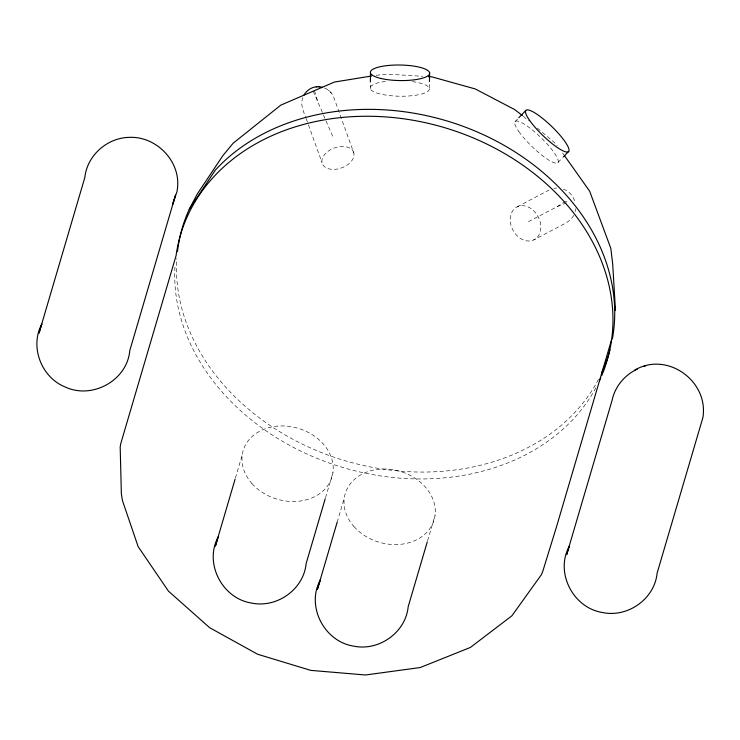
<?xml version="1.0" encoding="UTF-8"?>
<svg xmlns="http://www.w3.org/2000/svg" width="740" height="740" viewBox="0 0 740 740"><rect width="100%" height="100%" fill="white"/><g stroke="black" fill="none" stroke-linecap="round" stroke-linejoin="round"><path stroke-width="0.56" stroke-dasharray="3.7 2.78" d="M370.278 88.698L370.361 83.102M429.357 88.208L429.44 82.612M575.581 208.745L575.091 211.714M235.422 478.068L242.211 455.007M325.517 497.715L332.954 472.462M337.163 522.227L344.276 498.076M427.591 540.783L435.018 515.521M302.882 97.514C299.987 104.118 303.345 111.259 305.759 117.392M573.778 215.396L570.799 219.521L566.673 222.583L533.679 239.954A18.509 14.301 62.2 0 1 510.212 220.307A18.509 14.301 62.2 0 1 532.643 209.79A18.509 14.301 62.2 0 1 533.679 239.954M514.994 121.684L518.074 118.502M557.951 162.495L562.567 157.722M528.397 221.649L557.229 206.645L565.601 201.206M517.343 206.747L549.062 190.041M557.229 206.645L566.405 202.853M553.973 188.367L556.693 188.034M376.124 75.267L387.51 74.148L422.743 76.294M563.362 189.181C569.199 191.124 573.519 196.405 575.156 202.242M324.601 88.051C329.152 89.799 332.695 93.758 334.175 98.383L353.905 153.291A16.659 10.591 -19.8 0 1 331.779 169.34A16.659 10.591 -19.8 0 1 328.19 151.21A16.659 10.591 -19.8 0 1 353.905 153.291M566.174 201.234L566.646 201.733M523.328 116.291L528.601 120.74M537.379 128.168L555.814 143.754L557.165 145.613M328.366 90.114L329.411 91.159M330.281 92.01L331.428 93.129M562.557 153.032L563.908 154.891M313.214 91.14L332.658 136.299M306.147 118.465L308.081 123.848M308.469 124.921L322.011 162.606M314.537 90.752L318.228 103.045M412.421 81.594A29.646 7.77 0.9 0 1 423.28 93.527A29.646 7.77 0.9 0 1 377.049 93.111A29.646 7.77 0.9 0 1 386.206 81.354M598.457 379.352A222.37 177.36 16.4 0 1 347.365 461.39A222.37 177.36 16.4 0 1 176.832 258.399M595.894 387.76A222.37 177.36 16.4 0 1 344.248 467.893A222.37 177.36 16.4 0 1 175.112 264.735M518.805 131.489A29.646 6.327 44 0 0 556.313 163.198A29.646 6.327 44 0 0 534.298 131.581A29.646 6.327 44 0 0 518.805 131.489M354.016 526.621A46.324 36.954 16.4 0 0 432.179 524.743A46.324 36.954 16.4 0 0 382.756 469.031A46.324 36.954 16.4 0 0 354.016 526.621M251.952 483.553A46.324 36.954 16.4 0 0 330.114 481.675A46.324 36.954 16.4 0 0 280.682 425.963A46.324 36.954 16.4 0 0 251.952 483.553"/><path stroke-width="1.11" d="M370.379 81.983L370.509 73.029M429.459 81.492L429.589 72.538M235.098 479.168L215.386 546.148L218.226 536.935C203.842 563.177 222.148 598.466 251.443 603.035C276.677 608.437 303.668 589.521 306.129 563.602L325.193 498.816M337.163 522.227L317.451 589.216L320.3 580.003C305.907 606.245 324.213 641.524 353.517 646.103C378.741 651.505 405.742 632.58 408.193 606.671L427.267 541.884M611.638 339.503L556.406 527.158L542.753 571.4L541.356 574.74L511.877 615.819L470.372 647.445L420.228 667.535L365.477 674.991L310.772 670.375L257.64 654.252L209.688 627.724L168.452 591.14L138.149 546.638L122.461 500.647L121.369 493.959L120.185 446.951L120.824 443.38L176.055 255.725A222.37 177.36 16.4 0 1 440.735 126.549A222.37 177.36 16.4 0 1 601.759 375.532M566.711 554.519L612.147 400.137C614.922 386.567 624.893 374.755 637.399 369.066M566.701 554.593L569.226 546.407C554.843 572.649 573.149 607.929 602.452 612.507C627.677 617.909 654.678 598.984 657.129 573.074L702.898 417.591C708.892 381.118 667.11 350.936 634.772 370.102M177.461 251.646A222.37 177.36 16.4 0 1 189.274 209.189L197.247 194.056L222.971 155.502L233.192 143.172L280.83 105.117L334.406 82.057L371.619 76.007M189.274 209.189L215.396 170.034A222.37 177.36 16.4 0 1 475.885 131.387A222.37 177.36 16.4 0 1 612.424 338.744M303.927 95.044C306.619 90.483 311.438 87.107 316.785 86.784M518.842 117.706L525.77 110.547M563.334 156.926L568.727 151.358M643.939 366.476L645.937 365.68M318.727 86.747L322.252 87.228M316.221 86.802L319.671 86.728M428.432 76.645L431.846 76.849L475.228 88.939L514.716 109.603L522.449 115.551M564.583 155.816L589.651 191.179L610.824 248.4L612.702 264.106L615.486 310.596M609.945 349.854A222.37 177.36 16.4 0 1 601.935 372.239M600.862 377.613A222.37 177.36 16.4 0 1 599.456 380.702M177.535 187.766L177.017 191.512L172.697 204.305L175.537 195.092L129.778 350.575C127.243 380.434 92.269 399.582 65.37 387.075C41.394 377.539 29.434 346.801 41.875 323.898L39.035 333.12L84.795 177.637C87.07 155.391 107.3 137.64 129.481 137.353C156.223 136.234 180.468 160.894 177.535 187.766M529.581 120.352A29.646 6.327 44 0 0 567.081 152.061A29.646 6.327 44 0 0 545.075 120.444A29.646 6.327 44 0 0 529.581 120.352M380.924 78.459A29.646 7.77 0.9 0 0 429.228 74.564A29.646 7.77 0.9 0 0 389.989 65.333A29.646 7.77 0.9 0 0 380.924 78.459"/></g></svg>
